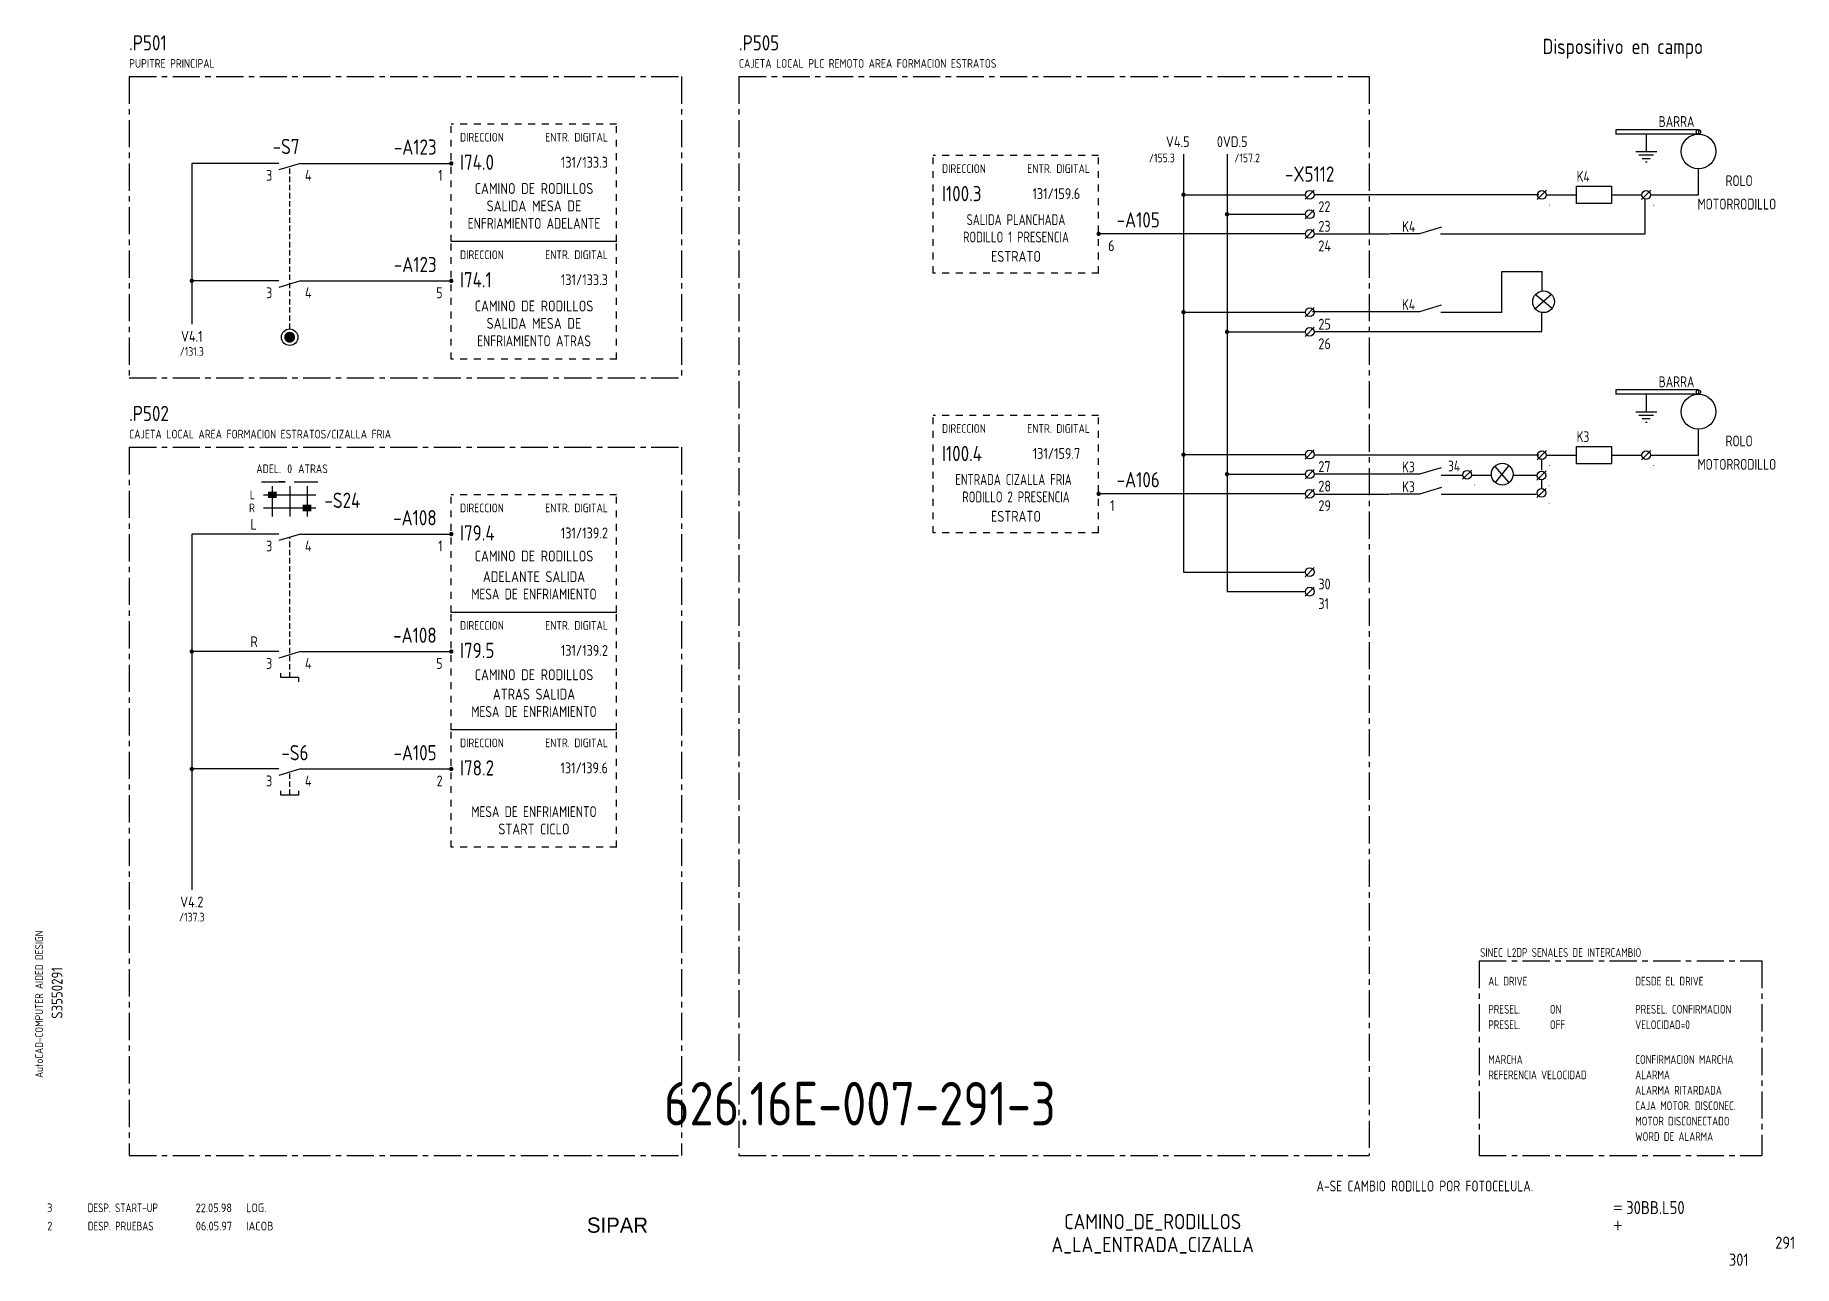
# Model space of a CAD drawing. Extents: x 10 to 414, y 6 to 288.
import ezdxf
from ezdxf.enums import TextEntityAlignment as Align

# ---------------------------------------------------------------- set-up
doc = ezdxf.new("R2010")
doc.units = 0
doc.header["$LTSCALE"] = 5
doc.header["$MEASUREMENT"] = 0
for name, pattern in [('CENTER', [2, 1.25, -0.25, 0.25, -0.25]), ('HIDDEN', [0.375, 0.25, -0.125]), ('HIDDEN1', [0.625, 0.3125, -0.3125])]:
    doc.linetypes.add(name, pattern=pattern)
doc.layers.get('0').update_dxf_attribs({"linetype": 'CONTINUOUS'})
doc.layers.add('3', color=3, linetype='CONTINUOUS')
doc.layers.add('CART', color=7, linetype='CONTINUOUS')
doc.styles.add('DIN', font='DIN.shx', dxfattribs={"width": 0.85})
doc.styles.add('ISO', font='DIN', dxfattribs={"width": 0.8})
doc.styles.add('N', font='ROMANS', dxfattribs={"width": 0.85, "height": 3})
doc.styles.add('SIMPLEX', font='SIMPLEX', dxfattribs={"width": 0.85})
doc.styles.add('X', font='UNIV.SHX', dxfattribs={"height": 3.5})

# ---------------------------------------------------------------- blocks, each defined once
blk = doc.blocks.new('B5-3')
at = {"linetype": 'Continuous', "const_width": 0.5}
blk.add_lwpolyline([(-0.25, 0, 1), (0.25, 0, 1)], format="xyb", close=True, dxfattribs=at)
blk = doc.blocks.new('NORMALE')
at = {"linetype": 'Continuous'}
blk.add_line((-1.06, -1.06), (1.06, 1.06), dxfattribs=at)
at = {"color": 7}
blk.add_circle((0, 0), 1, dxfattribs=at)
at = {"color": 7, "style": 'SIMPLEX', "flags": 9}
for tag, p in [('QUADRO', (-7.5, 4)), ('SEZIONE', (-7.5, 2.5)), ('NUMO', (-7.5, 1)), ('NUMM', (-7.5, -0.5)), ('NOTEM', (-7.5, -2)), ('NOTEV', (-7.5, -3.5)), ('UTENZA', (-7.5, -5)), ('RIP', (-7.5, -6.5)), ('RAGGIO', (-7.5, -8))]:
    blk.add_attdef(tag, p, '', height=1, dxfattribs=at)
at = {"color": 3, "style": 'SIMPLEX', "flags": 8}
for tag, p in [('NUMI', (1.5, 0.5)), ('MORSETTIERA', (1.5, -2.5))]:
    blk.add_attdef(tag, p, '', height=2, dxfattribs=at)
blk = doc.blocks.new('BOX')
at = {"color": 3, "style": 'ISO', "width": 0.8}
blk.add_attdef('BOX', (0, 6), '', height=3.5, dxfattribs=at)
at = {"color": 7, "style": 'ISO', "width": 0.8}
blk.add_attdef('DESC', (0, 2), '', height=2, dxfattribs=at)
blk = doc.blocks.new('REV2')
at = {"color": 3, "style": 'DIN'}
for s, width, p in [('2', 0.9, (12.45, 13.79)), ('DESP. PRUEBAS', 0.8, (21.76, 13.79)), ('06.05.97', 0.9, (46.59, 13.79)), ('IACOB', 0.9, (58.16, 13.79))]:
    blk.add_text(s, height=2, dxfattribs=dict(at, width=width)).set_placement(p)
blk = doc.blocks.new('DESP')
at = {"color": 3, "style": 'DIN'}
for s, width, p in [('3', 0.9, (7.45, 13.02)), ('DESP. START-UP', 0.8, (16.76, 13.02)), ('22.05.98', 0.9, (41.59, 13.02)), ('LOG.', 0.9, (53.16, 13.02))]:
    blk.add_text(s, height=2, dxfattribs=dict(at, width=width)).set_placement(p)

msp = doc.modelspace()

# ---------------------------------------------------------------- linework, layer by layer
at = {"color": 3, "linetype": 'CENTER'}
for p, q in [((31.27, 279), (158.24, 279)), ((31.27, 279), (31.27, 209.73)), ((158.24, 279), (158.24, 209.73)), ((171.42, 279), (171.42, 31)), ((171.42, 279), (316.27, 279)), ((316.27, 279), (316.27, 31)), ((31.27, 209.73), (158.24, 209.73)), ((31.27, 193.8), (158.24, 193.8)), ((31.27, 193.8), (31.27, 31)), ((158.24, 193.8), (158.24, 31)), ((341.53, 75.75), (341.53, 31)), ((341.53, 75.75), (406.53, 75.75)), ((406.53, 75.75), (406.53, 31)), ((31.27, 31), (158.24, 31)), ((171.42, 31), (316.27, 31)), ((341.53, 31), (406.53, 31))]:
    msp.add_line(p, q, dxfattribs=at)
at = {"linetype": 'HIDDEN1'}
for p, q in [((143.31, 268.04), (105.31, 268.04)), ((105.31, 241.04), (105.31, 268.04)), ((143.31, 241.04), (143.31, 268.04)), ((254.09, 260.83), (216.09, 260.83)), ((216.09, 233.83), (216.09, 260.83)), ((254.09, 233.83), (254.09, 260.83)), ((105.31, 214.04), (105.31, 241.04)), ((143.31, 214.04), (143.31, 241.04)), ((254.09, 233.83), (216.09, 233.83)), ((143.31, 214.04), (105.31, 214.04)), ((254.09, 201.1), (216.09, 201.1)), ((216.09, 174.1), (216.09, 201.1)), ((254.09, 174.1), (254.09, 201.1)), ((105.31, 155.84), (105.31, 182.84)), ((143.31, 182.84), (105.31, 182.84)), ((143.31, 155.84), (143.31, 182.84)), ((254.09, 174.1), (216.09, 174.1)), ((105.31, 128.84), (105.31, 155.84)), ((143.31, 128.84), (143.31, 155.84)), ((105.31, 101.84), (105.31, 128.84)), ((143.31, 101.84), (143.31, 128.84)), ((143.31, 101.84), (105.31, 101.84))]:
    msp.add_line(p, q, dxfattribs=at)
at = {"linetype": 'Continuous'}
for p, q in [((372.94, 266.78), (372.94, 265.78)), ((391.94, 266.78), (372.94, 266.78)), ((391.94, 266.78), (391.94, 265.78)), ((391.94, 265.78), (372.94, 265.78)), ((379.94, 265.78), (379.94, 261.78)), ((273.59, 261.16), (273.59, 165.1)), ((283.59, 261.16), (283.59, 160.6)), ((377.54, 261.78), (382.34, 261.78)), ((378.27, 260.98), (381.61, 260.98)), ((379.01, 260.18), (380.87, 260.18)), ((379.74, 259.38), (380.14, 259.38)), ((391.94, 251.78), (391.94, 257.78)), ((356.94, 251.78), (363.94, 251.78)), ((363.94, 249.78), (363.94, 253.78)), ((363.94, 253.78), (371.94, 253.78)), ((371.94, 253.78), (371.94, 249.78)), ((371.94, 251.78), (378.94, 251.78)), ((379.68, 242.87), (379.68, 250.86)), ((380.94, 251.78), (391.94, 251.78)), ((371.94, 249.78), (363.94, 249.78)), ((301.59, 242.83), (254.09, 242.83)), ((303.65, 242.82), (320.82, 242.82)), ((332.62, 242.87), (379.68, 242.87)), ((143.31, 241.04), (105.31, 241.04)), ((346.76, 224.78), (346.76, 234.18)), ((346.76, 234.18), (355.96, 234.18)), ((355.99, 229.68), (355.99, 234.29)), ((320.97, 224.92), (303.27, 224.92)), ((346.76, 224.78), (332.76, 224.78)), ((355.96, 220.4), (355.96, 224.78)), ((303.72, 220.4), (355.96, 220.4)), ((391.94, 206.96), (372.94, 206.96)), ((372.94, 206.96), (372.94, 205.96)), ((391.94, 206.96), (391.94, 205.96)), ((391.94, 205.96), (372.94, 205.96)), ((379.94, 205.96), (379.94, 201.96)), ((377.54, 201.96), (382.34, 201.96)), ((378.27, 201.16), (381.61, 201.16)), ((379.01, 200.36), (380.87, 200.36)), ((379.74, 199.56), (380.14, 199.56)), ((391.94, 191.96), (391.94, 197.96)), ((355.89, 191.01), (355.89, 188.49)), ((356.94, 191.96), (363.94, 191.96)), ((363.94, 189.96), (363.94, 193.96)), ((363.94, 193.96), (371.94, 193.96)), ((371.94, 193.96), (371.94, 189.96)), ((371.94, 191.96), (378.94, 191.96)), ((380.94, 191.96), (391.94, 191.96)), ((327.84, 187.58), (303.84, 187.58)), ((337.89, 187.27), (332.8, 187.27)), ((344.41, 187.27), (339.8, 187.27)), ((354.83, 187.27), (349.32, 187.27)), ((355.89, 186.45), (355.89, 184.28)), ((371.94, 189.96), (363.94, 189.96)), ((301.59, 183.1), (254.09, 183.1)), ((303.65, 183), (320.82, 183)), ((332.8, 183), (354.61, 183)), ((143.31, 155.84), (105.31, 155.84)), ((66.16, 140.84), (66.16, 141.84)), ((70.16, 140.84), (66.16, 140.84)), ((70.16, 140.84), (70.16, 139.84)), ((143.31, 128.84), (105.31, 128.84)), ((66.16, 113.84), (66.16, 114.84)), ((70.16, 113.84), (66.16, 113.84)), ((70.16, 114.84), (70.16, 113.84))]:
    msp.add_line(p, q, dxfattribs=at)
for p, q in [((45.66, 259.04), (45.66, 222.04)), ((65.66, 259.04), (45.66, 259.04)), ((70.66, 259.04), (65.66, 257.54)), ((70.66, 259.04), (94.66, 259.04)), ((76.66, 259.04), (105.31, 259.04)), ((273.59, 251.83), (301.59, 251.83)), ((355.23, 251.78), (303.51, 251.78)), ((283.59, 247.33), (301.59, 247.33)), ((327.85, 242.86), (320.99, 242.86)), ((332.85, 244.36), (327.85, 242.86)), ((65.66, 232.04), (45.66, 232.04)), ((70.66, 232.04), (65.66, 230.54)), ((70.66, 232.04), (94.66, 232.04)), ((76.66, 232.04), (105.31, 232.04)), ((332.83, 226.42), (327.83, 224.92)), ((354.4, 225.67), (358.15, 228.97)), ((358.31, 225.71), (354.44, 228.87)), ((273.59, 224.83), (301.59, 224.83)), ((327.83, 224.92), (320.97, 224.92)), ((283.59, 220.33), (301.59, 220.33)), ((273.59, 192.1), (301.59, 192.1)), ((355.23, 191.96), (303.51, 191.96)), ((283.59, 187.6), (301.59, 187.6)), ((332.84, 189.08), (327.84, 187.58)), ((348.42, 185.67), (345.13, 189.42)), ((348.38, 189.59), (345.22, 185.71)), ((61.66, 185.84), (67.16, 185.84)), ((62.16, 182.84), (74.16, 182.84)), ((64.16, 184.84), (64.16, 177.84)), ((68.16, 184.84), (68.16, 177.84)), ((69.16, 185.84), (74.66, 185.84)), ((72.16, 184.84), (72.16, 177.84)), ((327.85, 183.04), (320.99, 183.04)), ((332.85, 184.54), (327.85, 183.04)), ((62.16, 179.84), (74.16, 179.84)), ((45.66, 173.84), (45.66, 92.04)), ((65.66, 173.84), (45.66, 173.84)), ((70.66, 173.84), (65.66, 172.34)), ((70.66, 173.84), (94.66, 173.84)), ((76.66, 173.84), (105.31, 173.84)), ((273.59, 165.1), (301.59, 165.1)), ((283.59, 160.6), (301.59, 160.6)), ((65.66, 146.84), (45.66, 146.84)), ((70.66, 146.84), (65.66, 145.34)), ((70.66, 146.84), (94.66, 146.84)), ((76.66, 146.84), (105.31, 146.84)), ((65.66, 119.84), (45.66, 119.84)), ((70.66, 119.84), (65.66, 118.34)), ((70.66, 119.84), (94.66, 119.84)), ((76.66, 119.84), (105.31, 119.84))]:
    msp.add_line(p, q)
at = {"linetype": 'HIDDEN'}
for p, q in [((68.16, 220.98), (68.16, 258.29)), ((68.16, 140.84), (68.16, 173.09)), ((68.16, 113.84), (68.16, 119.09))]:
    msp.add_line(p, q, dxfattribs=at)
at = {"const_width": 0.5}
for points in [[(45.41, 232.04, 1), (45.91, 232.04, 1)], [(45.41, 146.84, 1), (45.91, 146.84, 1)], [(45.41, 119.84, 1), (45.91, 119.84, 1)]]:
    msp.add_lwpolyline(points, format="xyb", close=True, dxfattribs=at)
at = {"linetype": 'Continuous', "const_width": 1.25}
msp.add_lwpolyline([(67.53, 219.08, 1), (68.78, 219.08, 1)], format="xyb", close=True, dxfattribs=at)
at = {"const_width": 1.5}
for points in [[(63.16, 182.84), (65.16, 182.84)], [(71.16, 179.84), (73.16, 179.84)]]:
    msp.add_lwpolyline(points, dxfattribs=at)
for points in [[(67.16, 185.84), (65.66, 185.84)], [(69.16, 185.84), (70.66, 185.84)]]:
    msp.add_lwpolyline(points)
at = {"linetype": 'Continuous'}
for centre, radius in [((391.94, 266.28), 0.5), ((391.94, 261.78), 4), ((68.16, 219.08), 1.9), ((391.94, 206.46), 0.5), ((391.94, 201.96), 4)]:
    msp.add_circle(centre, radius, dxfattribs=at)
for centre in [(356.34, 227.24), (346.85, 187.61)]:
    msp.add_circle(centre, 2.5)

# ---------------------------------------------------------------- block references
for p in [(105.31, 259.04), (105.31, 232.04), (105.31, 173.84), (105.31, 146.84), (105.31, 119.84), (105.31, 119.84)]:
    msp.add_blockref('B5-3', p)
at = {"xscale": -1}
for p in [(273.59, 251.83), (283.59, 247.33), (254.09, 242.83), (273.59, 224.83), (283.59, 220.33), (273.59, 192.1), (283.59, 187.6), (254.09, 183.1)]:
    msp.add_blockref('B5-3', p, dxfattribs=at)
at = {"linetype": 'Continuous'}
for name, p in [('NORMALE', (302.59, 251.83)), ('NORMALE', (302.59, 247.33)), ('NORMALE', (302.59, 242.83)), ('NORMALE', (302.59, 224.83)), ('NORMALE', (302.59, 220.33)), ('NORMALE', (302.59, 192.1)), ('NORMALE', (302.59, 187.6)), ('NORMALE', (302.59, 183.1)), ('NORMALE', (302.59, 165.1)), ('NORMALE', (302.59, 160.6)), ('DESP', (4.97, 4.96)), ('REV2', (0, 0))]:
    msp.add_blockref(name, p, dxfattribs=at)
ref = msp.add_blockref('NORMALE', (355.94, 251.78), dxfattribs=at)
ref.add_attrib('MORSETTIERA', '.', (357.44, 249.28), dxfattribs={"color": 7, "height": 2, "style": 'DIN', "width": 0.85, "flags": 8})
ref = msp.add_blockref('NORMALE', (379.94, 251.78), dxfattribs=at)
ref.add_attrib('MORSETTIERA', '.', (381.44, 249.28), dxfattribs={"color": 7, "height": 2, "style": 'DIN', "width": 0.85, "flags": 8})
ref = msp.add_blockref('NORMALE', (355.94, 191.96), dxfattribs=at)
ref.add_attrib('MORSETTIERA', '.', (357.44, 189.46), dxfattribs={"color": 7, "height": 2, "style": 'DIN', "width": 0.85, "flags": 8})
ref = msp.add_blockref('NORMALE', (379.94, 191.96), dxfattribs=at)
ref.add_attrib('MORSETTIERA', '.', (381.44, 189.46), dxfattribs={"color": 7, "height": 2, "style": 'DIN', "width": 0.85, "flags": 8})
ref = msp.add_blockref('NORMALE', (338.8, 187.48), dxfattribs=at)
ref.add_attrib('MORSETTIERA', '.', (340.3, 184.98), dxfattribs={"color": 7, "height": 2, "style": 'DIN', "width": 0.85, "flags": 8})
ref = msp.add_blockref('NORMALE', (355.85, 187.28), dxfattribs=at)
ref.add_attrib('MORSETTIERA', '.', (357.35, 184.78), dxfattribs={"color": 7, "height": 2, "style": 'DIN', "width": 0.85, "flags": 8})
ref = msp.add_blockref('NORMALE', (355.88, 183.28), dxfattribs=at)
ref.add_attrib('MORSETTIERA', '.', (357.38, 180.78), dxfattribs={"color": 7, "height": 2, "style": 'DIN', "width": 0.85, "flags": 8})
ref = msp.add_blockref('BOX', (341.77, 74.66))
ref.add_attrib('DESC', 'SINEC L2DP SENALES DE INTERCAMBIO', (341.77, 76.66), dxfattribs={"color": 7, "height": 2, "style": 'ISO', "width": 0.8})

# ---------------------------------------------------------------- texts
at = {"color": 3, "style": 'DIN', "width": 0.85}
for s, p in [('.P501', (31.27, 285)), ('.P505', (171.42, 285)), ('I74.0', (107.31, 257.54)), ('I100.3', (218.09, 250.33)), ('I74.1', (107.31, 230.54)), ('.P502', (31.27, 199.8)), ('I100.4', (218.09, 190.6)), ('I79.4', (107.31, 172.34)), ('I79.5', (107.31, 145.34)), ('I78.2', (107.31, 118.34))]:
    msp.add_text(s, height=3.5, dxfattribs=at).set_placement(p)
at = {"color": 2, "style": 'DIN', "width": 0.85}
msp.add_text('Dispositivo en campo', height=3.5, dxfattribs=at).set_placement((356.12, 284.16))
at = {"style": 'DIN'}
for s, height, width, p in [('PUPITRE PRINCIPAL', 2, 0.85, (31.27, 281)), ('CAJETA LOCAL PLC REMOTO AREA FORMACION ESTRATOS', 2, 0.85, (171.42, 281)), ('BARRA', 2.5, 0.8, (382.8, 267.4)), ('K4', 2.5, 0.8, (363.94, 254.78)), ('ROLO', 2.5, 0.8, (398.18, 253.8)), ('MOTORRODILLO', 2.5, 0.8, (391.73, 248.43)), ('22', 2.5, 0.85, (304.59, 247.83)), ('23', 2.5, 0.85, (304.59, 243.33)), ('K4', 2.5, 0.8, (323.83, 243.27)), ('24', 2.5, 0.85, (304.59, 238.83)), ('K4', 2.5, 0.8, (323.8, 225.33)), ('25', 2.5, 0.85, (304.59, 220.83)), ('26', 2.5, 0.85, (304.59, 216.33)), ('BARRA', 2.5, 0.8, (382.8, 207.58)), ('CAJETA LOCAL AREA FORMACION ESTRATOS/CIZALLA FRIA', 2, 0.85, (31.27, 195.8)), ('K3', 2.5, 0.8, (363.94, 194.96)), ('ROLO', 2.5, 0.8, (398.18, 193.98)), ('27', 2.5, 0.85, (304.59, 188.1)), ('K3', 2.5, 0.8, (323.81, 187.99)), ('34', 2.5, 0.8, (334.37, 188.22)), ('MOTORRODILLO', 2.5, 0.8, (391.73, 188.61)), ('28', 2.5, 0.85, (304.59, 183.6)), ('K3', 2.5, 0.8, (323.83, 183.45)), ('29', 2.5, 0.85, (304.59, 179.1)), ('30', 2.5, 0.85, (304.59, 161.1)), ('31', 2.5, 0.85, (304.59, 156.6)), ('AL DRIVE', 2, 0.8, (343.64, 70.08)), ('DESDE EL DRIVE', 2, 0.8, (377.41, 70.08)), ('PRESEL.', 2, 0.8, (343.64, 63.61)), ('ON', 2, 0.8, (357.8, 63.61)), ('PRESEL. CONFIRMACION', 2, 0.8, (377.41, 63.61)), ('PRESEL.', 2, 0.8, (343.64, 60.07)), ('OFF', 2, 0.8, (357.8, 60.07)), ('VELOCIDAD=0', 2, 0.8, (377.41, 60.07)), ('MARCHA', 2, 0.8, (343.64, 52.07)), ('CONFIRMACION MARCHA', 2, 0.8, (377.41, 52.07)), ('REFERENCIA VELOCIDAD', 2, 0.8, (343.64, 48.53)), ('ALARMA', 2, 0.8, (377.41, 48.53)), ('ALARMA RITARDADA', 2, 0.8, (377.41, 44.99)), ('CAJA MOTOR. DISCONEC.', 2, 0.8, (377.41, 41.45)), ('WORD DE ALARMA', 2, 0.8, (377.41, 34.37)), ('MOTOR DISCONECTADO', 2, 0.8, (377.41, 37.91)), ('A-SE CAMBIO RODILLO POR FOTOCELULA.', 2.5, 0.8, (304.16, 22.73))]:
    msp.add_text(s, height=height, dxfattribs=dict(at, width=width)).set_placement(p)
at = {"color": 3, "style": 'DIN', "width": 0.85}
for s, p in [('-A123', (101.94, 261.04)), ('-A105', (268.13, 244.3)), ('-A123', (101.94, 234.04)), ('-A106', (268.13, 184.58)), ('-A108', (101.94, 175.84)), ('-A108', (101.94, 148.84)), ('-S6', (72.49, 121.84)), ('-A105', (101.94, 121.84))]:
    msp.add_text(s, height=3.5, dxfattribs=at).set_placement(p, align=Align.RIGHT)
at = {"color": 1, "style": 'DIN', "width": 0.85}
for s, height, p in [('DIRECCION', 2, (107.31, 264.04)), ('DIRECCION', 2, (218.09, 256.83)), ('4', 2.5, (71.66, 255.04)), ('DIRECCION', 2, (107.31, 237.04)), ('4', 2.5, (71.66, 228.04)), ('DIRECCION', 2, (218.09, 197.1)), ('DIRECCION', 2, (107.31, 178.84)), ('L', 2.5, (59.16, 174.84)), ('4', 2.5, (71.66, 169.84)), ('DIRECCION', 2, (107.31, 151.84)), ('R', 2.5, (59.16, 147.84)), ('4', 2.5, (71.66, 142.84)), ('DIRECCION', 2, (107.31, 124.84)), ('4', 2.5, (71.66, 115.84))]:
    msp.add_text(s, height=height, dxfattribs=at).set_placement(p)
for s, height, p in [('ENTR. DIGITAL', 2, (141.31, 264.04)), ('ENTR. DIGITAL', 2, (252.09, 256.83)), ('3', 2.5, (64.16, 255.04)), ('ENTR. DIGITAL', 2, (141.31, 237.04)), ('3', 2.5, (64.16, 228.04)), ('ENTR. DIGITAL', 2, (252.09, 197.1)), ('L', 2, (60.16, 181.84)), ('R', 2, (60.16, 178.84)), ('ENTR. DIGITAL', 2, (141.31, 178.84)), ('3', 2.5, (64.16, 169.84)), ('ENTR. DIGITAL', 2, (141.31, 151.84)), ('3', 2.5, (64.16, 142.84)), ('ENTR. DIGITAL', 2, (141.31, 124.84)), ('3', 2.5, (64.16, 115.84))]:
    msp.add_text(s, height=height, dxfattribs=at).set_placement(p, align=Align.RIGHT)
at = {"style": 'DIN', "width": 0.85}
for s, p in [('V4.5', (274.97, 262.76)), ('0VD.5', (288.29, 262.76)), ('131/133.3', (141.31, 258.04)), ('1', (103.31, 255.04)), ('131/159.6', (249.85, 250.83)), ('6', (257.73, 238.86)), ('5', (103.31, 228.04)), ('131/133.3', (141.31, 231.04)), ('131/159.7', (249.85, 191.1)), ('1', (257.73, 179.14)), ('131/139.2', (141.31, 172.84)), ('1', (103.31, 169.84)), ('131/139.2', (141.31, 145.84)), ('5', (103.31, 142.84)), ('131/139.6', (141.31, 118.84)), ('2', (103.31, 115.84))]:
    msp.add_text(s, height=2.5, dxfattribs=at).set_placement(p, align=Align.RIGHT)
at = {"style": 'DIN'}
for s, height, width, p in [('/155.3', 2, 0.85, (268.62, 259.28)), ('/157.2', 2, 0.85, (288.21, 259.28)), ('CAMINO DE RODILLOS', 2.5, 0.85, (124.31, 252.01)), ('SALIDA MESA DE', 2.5, 0.85, (124.31, 248.01)), ('SALIDA PLANCHADA', 2.5, 0.75, (235.09, 244.85)), ('ENFRIAMIENTO ADELANTE', 2.5, 0.8, (124.31, 243.99)), ('RODILLO 1 PRESENCIA', 2.5, 0.75, (235.09, 240.85)), ('ESTRATO', 2.5, 0.85, (235.09, 236.4)), ('CAMINO DE RODILLOS', 2.5, 0.85, (124.31, 225.01)), ('SALIDA MESA DE', 2.5, 0.85, (124.31, 221.01)), ('V4.1', 2.5, 0.85, (45.66, 218.04)), ('ENFRIAMIENTO ATRAS', 2.5, 0.8, (124.31, 216.99)), ('/131.3', 2, 0.85, (45.66, 214.8)), ('ENTRADA CIZALLA FRIA ', 2.5, 0.75, (235.09, 185.13)), ('RODILLO 2 PRESENCIA', 2.5, 0.75, (235.09, 181.13)), ('ESTRATO', 2.5, 0.85, (235.09, 176.67)), ('CAMINO DE RODILLOS', 2.5, 0.85, (124.31, 167.53)), ('ADELANTE SALIDA', 2.5, 0.85, (124.31, 162.79)), ('MESA DE ENFRIAMIENTO', 2.5, 0.8, (124.31, 158.79)), ('CAMINO DE RODILLOS', 2.5, 0.85, (124.31, 140.25)), ('ATRAS SALIDA', 2.5, 0.85, (124.31, 135.79)), ('MESA DE ENFRIAMIENTO', 2.5, 0.8, (124.31, 131.79)), ('MESA DE ENFRIAMIENTO', 2.5, 0.8, (124.31, 108.79)), ('START CICLO', 2.5, 0.85, (124.31, 104.79)), ('V4.2', 2.5, 0.85, (45.66, 88.04)), ('/137.3', 2, 0.85, (45.66, 84.8))]:
    msp.add_text(s, height=height, dxfattribs=dict(at, width=width)).set_placement(p, align=Align.CENTER)
at = {"color": 3, "style": 'DIN', "width": 0.85}
msp.add_text('-X5112', height=3.5, dxfattribs=at).set_placement((302.59, 254.83), align=Align.CENTER)
at = {"color": 1, "style": 'DIN', "width": 0.85}
for s, p in [('ADEL.', (63.33, 187.84)), ('0', (68.16, 187.84)), ('ATRAS', (73.51, 187.84))]:
    msp.add_text(s, height=2, dxfattribs=at).set_placement(p, align=Align.CENTER)
at = {"color": 2, "insert": (154.18, 47.92), "char_height": 10, "width": 111.0411, "attachment_point": 1, "style": 'DIN'}
msp.add_mtext('626.16E-007-291-3', dxfattribs=at)
at = {"layer": '3', "style": 'DIN', "width": 0.85}
for s, p in [('-S7', (64.25, 261.17)), ('-S24', (76.16, 179.84))]:
    msp.add_text(s, height=3.5, dxfattribs=at).set_placement(p)
at = {"layer": 'CART', "color": 1, "style": 'DIN', "width": 0.9}
msp.add_text('AutoCAD-COMPUTER AIDED DESIGN', height=1.8, rotation=90, dxfattribs=at).set_placement((11.47, 48.84))
at = {"layer": 'CART', "color": 3, "style": 'N', "width": 0.85}
for s, p in [('=', (372.24, 17.91)), ('+', (372.24, 13.87))]:
    msp.add_text(s, height=2.5, dxfattribs=at).set_placement(p)
at = {"layer": 'CART', "color": 3, "style": 'DIN', "width": 0.9, "flags": 1}
msp.add_attdef('S3550291', text='', height=2.5, rotation=90, dxfattribs=at).set_placement((15.95, 68.38), align=Align.CENTER)
at = {"layer": 'CART', "color": 3, "style": 'DIN', "width": 0.85}
msp.add_attdef('30BB.L50', text='', height=3, dxfattribs=at).set_placement((375.33, 16.63), align=Align.BOTTOM_LEFT)
at = {"layer": 'CART', "color": 6, "style": 'X', "flags": 1}
msp.add_attdef('SIPAR', text='', height=3.5, dxfattribs=at).set_placement((143.5, 15), align=Align.MIDDLE)
at = {"layer": 'CART', "color": 2, "style": 'DIN', "width": 0.9, "flags": 1}
for tag, p in [('CAMINO_DE_RODILLOS', (266.5, 15.65)), ('A_LA_ENTRADA_CIZALLA', (266.5, 10.38))]:
    msp.add_attdef(tag, text='', height=3.5, dxfattribs=at).set_placement(p, align=Align.MIDDLE)
msp.add_attdef('291', text='', height=2.8, dxfattribs=at).set_placement((414.2, 9.56), align=Align.RIGHT)
at = {"layer": 'CART', "color": 7, "style": 'DIN', "width": 0.9, "flags": 1}
msp.add_attdef('301', (398.93, 5.65), '', height=2.8, dxfattribs=at)

doc.saveas('drawing.dxf')
